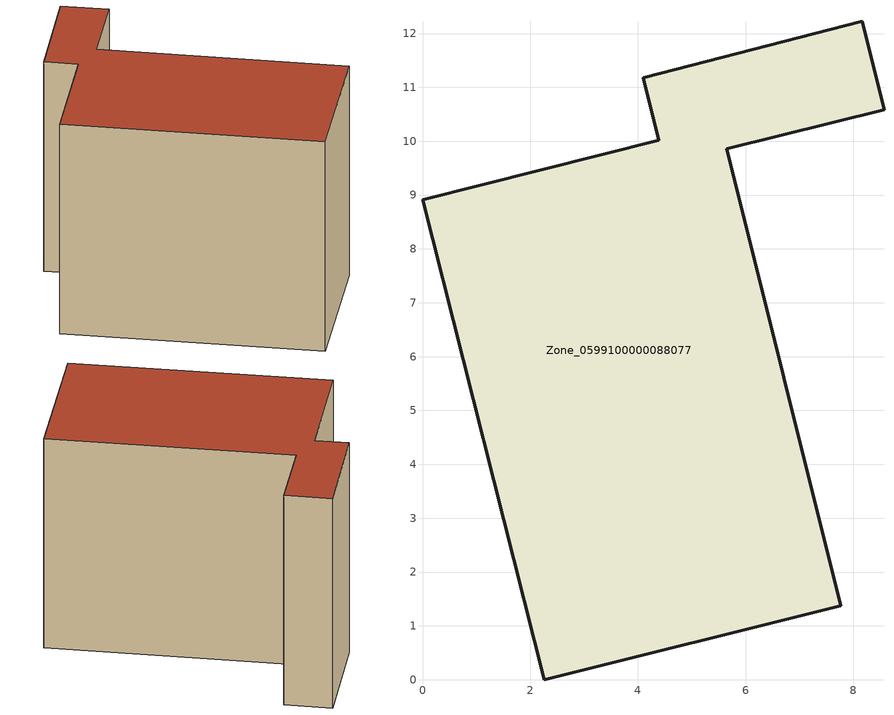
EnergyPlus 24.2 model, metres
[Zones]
Zone_0599100000088077
 floor ground (C_G): 4.39,10.02 4.1,11.18 8.16,12.23 8.57,10.59 5.65,9.86 7.77,1.38 2.26,0 0,8.92 z0
 wall outside (C_F): 2.26,0 7.77,1.38 5.65,9.86 8.57,10.59 8.16,12.23 4.1,11.18 4.39,10.02 0,8.92 2.26,0 z0:8.08
 roof outside (C_R): 4.1,11.18 4.39,10.02 0,8.92 2.26,0 7.77,1.38 5.65,9.86 8.57,10.59 8.16,12.23 z8.08
[BUILDING]
Pand.0599100000088077: North Axis=0; Terrain=City; Loads Convergence Tolerance Value=0.04; Temperature Convergence Tolerance Value=0.4; Solar Distribution=FullExterior; Maximum Number of Warmup Days=25; Minimum Number of Warmup Days=1
[Site:Location]
Rotterdam.The.Hague.AP_ZH_NLD Design_Conditions: Latitude=51.96; Longitude=4.45; Time Zone=1; Elevation=-4.5
[SITE:GROUNDTEMPERATURE:BUILDINGSURFACE]
18, 18, 18, 18, 18, 18, 18, 18, 18, 18, 18, 18
[MATERIAL] Thermal Absorptance=0.9; Solar Absorptance=0.7; Visible Absorptance=0.7
Name | Roughness | Thickness | Conductivity | Density | Specific Heat
G.TC.1975-1991 | MediumSmooth | 0.15 | 0.288461 | 540 | 1210
F.TC.1975-1991 | Rough | 0.3 | 0.230769 | 1920 | 840
R.TC.1975-1991 | MediumRough | 0.2 | 0.153846 | 1500 | 1000
[CONSTRUCTION]
C_G: G.TC.1975-1991
C_F: F.TC.1975-1991
C_R: R.TC.1975-1991
[ZONE]
Zone_0599100000088077: Type=1; Multiplier=1; Ceiling Height=Autocalculate; Volume=Autocalculate; Floor Area=autocalculate; Part of Total Floor Area=Yes
[ZONEINFILTRATION:DESIGNFLOWRATE]
Infil_Zone_0599100000088077: Zone or ZoneList or Space or SpaceList=Zone_0599100000088077; Schedule=AlwaysOn; Design Flow Rate Calculation Method=Flow/Area; Flow Rate per Floor Area=0.003; Constant Term Coefficient=1; Temperature Term Coefficient=0; Velocity Term Coefficient=0; Velocity Squared Term Coefficient=0
[HVACTEMPLATE:ZONE:IDEALLOADSAIRSYSTEM]
Zone_0599100000088077: Maximum Heating Supply Air Temperature=50; Minimum Cooling Supply Air Temperature=13; Maximum Heating Supply Air Humidity Ratio=0.0156; Minimum Cooling Supply Air Humidity Ratio=0.0077; Heating Limit=NoLimit; Cooling Limit=NoLimit; Dehumidification Control Type=ConstantSensibleHeatRatio; Cooling Sensible Heat Ratio=0.7; Dehumidification Setpoint=60; Humidification Control Type=None; Humidification Setpoint=30; Outdoor Air Method=None; Outdoor Air Flow Rate per Person=0.00944; Outdoor Air Flow Rate per Zone Floor Area=0; Outdoor Air Flow Rate per Zone=0; Demand Controlled Ventilation Type=None; Outdoor Air Economizer Type=NoEconomizer; Heat Recovery Type=None; Sensible Heat Recovery Effectiveness=0.7; Latent Heat Recovery Effectiveness=0.65
[ZONECONTROL:THERMOSTAT]
ThermostatControl_Zone_0599100000088077: Zone or ZoneList=Zone_0599100000088077; Control Type Schedule=DualSetpointControlType; Control 1=Thermostat_Zone_0599100000088077; Temperature Difference Between Cutout And Setpoint=0
[THERMOSTATSETPOINT:DUALSETPOINT]
Thermostat_Zone_0599100000088077: Heating Setpoint Temperature Schedule=HeatingSetpoint_Zone_0599100000088077; Cooling Setpoint Temperature Schedule=CoolingSetpoint_Zone_0599100000088077
[SCHEDULE:COMPACT]
HeatingSetpoint_Zone_0599100000088077: Through: 12/31, For: AllDays, Until: 24:00, 21
CoolingSetpoint_Zone_0599100000088077: Through: 12/31, For: AllDays, Until: 24:00, 24
DualSetpointControlType: Through: 12/31, For: AllDays, Until: 24:00, 4
AlwaysOn: Through: 12/31, For: AllDays, Until: 24:00, 1
